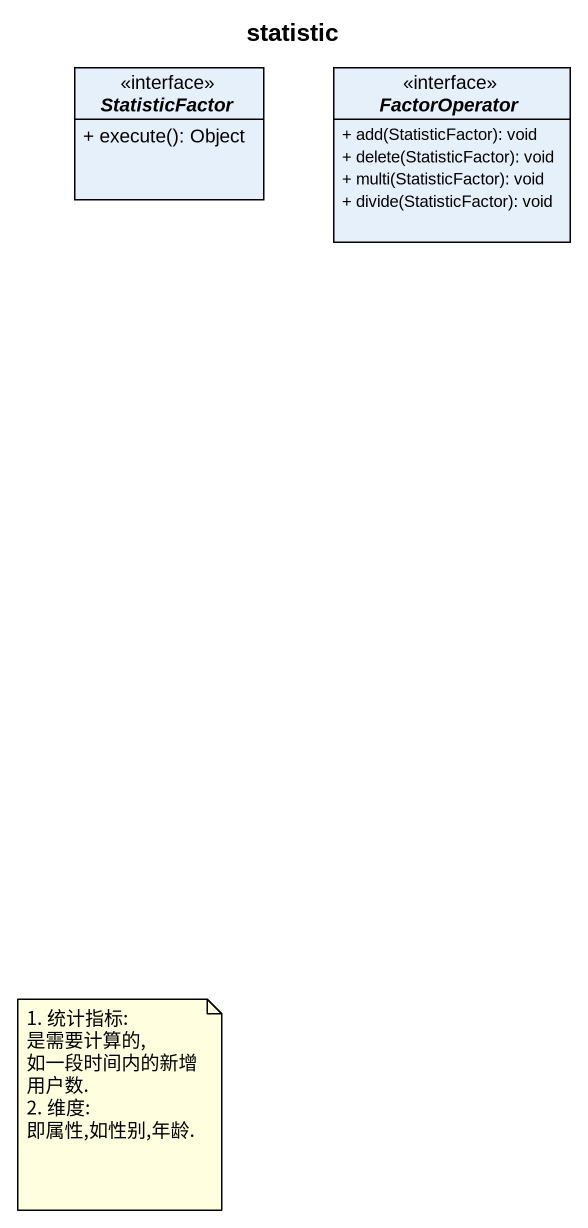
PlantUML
@startuml
title statistic
hide circle
hide empty members
skinparam classAttributeIconSize 0
interface StatisticFactor {
  + execute(): Object
}
interface FactorOperator {
  + add(StatisticFactor): void
  + delete(StatisticFactor): void
  + multi(StatisticFactor): void
  + divide(StatisticFactor): void
}
note as N1
  1. 统计指标: 是需要计算的,如一段时间内的新增用户数.
  2. 维度: 即属性,如性别,年龄.
end note
@enduml
